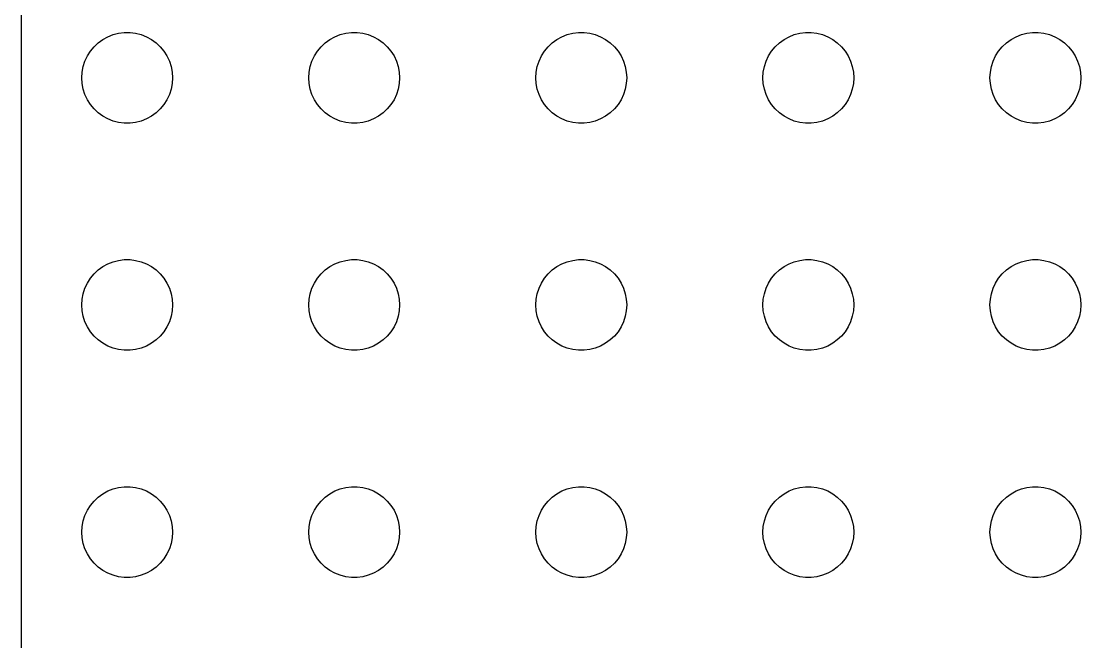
# Model space of a CAD drawing. Header units: metres. Extents: x 0 to 300, y 1 to 299.
# Drawn here: x 0.5 to 70.5, y 75.3 to 116.2 of the extents above; entities that cross this region are included whole.
import ezdxf

# ---------------------------------------------------------------- set-up
doc = ezdxf.new("R2010")
doc.units = ezdxf.units.M

msp = doc.modelspace()

# ---------------------------------------------------------------- linework, layer by layer
for p, q in [((0.5, 294.5), (0.5, 5.5)), ((5.31308, 114.554), (5.58772, 114.812)), ((5.58772, 114.812), (5.89252, 115.033)), ((5.89252, 115.033), (6.22266, 115.214)), ((6.22266, 115.214), (6.57294, 115.353)), ((6.57294, 115.353), (6.93785, 115.447)), ((6.93785, 115.447), (7.31161, 115.494)), ((7.31161, 115.494), (7.68837, 115.494)), ((7.68837, 115.494), (8.06213, 115.447)), ((8.06213, 115.447), (8.42705, 115.353)), ((8.42705, 115.353), (8.77733, 115.214)), ((8.77733, 115.214), (9.10747, 115.033)), ((9.10747, 115.033), (9.41226, 114.812)), ((9.41226, 114.812), (9.6869, 114.554)), ((20.3131, 114.554), (20.5877, 114.812)), ((20.5877, 114.812), (20.8925, 115.033)), ((20.8925, 115.033), (21.2227, 115.214)), ((21.2227, 115.214), (21.5729, 115.353)), ((21.5729, 115.353), (21.9379, 115.447)), ((21.9379, 115.447), (22.3116, 115.494)), ((22.3116, 115.494), (22.6884, 115.494)), ((22.6884, 115.494), (23.0621, 115.447)), ((23.0621, 115.447), (23.427, 115.353)), ((23.427, 115.353), (23.7773, 115.214)), ((23.7773, 115.214), (24.1075, 115.033)), ((24.1075, 115.033), (24.4123, 114.812)), ((24.4123, 114.812), (24.6869, 114.554)), ((35.3131, 114.554), (35.5877, 114.812)), ((35.5877, 114.812), (35.8925, 115.033)), ((35.8925, 115.033), (36.2227, 115.214)), ((36.2227, 115.214), (36.5729, 115.353)), ((36.5729, 115.353), (36.9379, 115.447)), ((36.9379, 115.447), (37.3116, 115.494)), ((37.3116, 115.494), (37.6884, 115.494)), ((37.6884, 115.494), (38.0621, 115.447)), ((38.0621, 115.447), (38.427, 115.353)), ((38.427, 115.353), (38.7773, 115.214)), ((38.7773, 115.214), (39.1075, 115.033)), ((39.1075, 115.033), (39.4123, 114.812)), ((39.4123, 114.812), (39.6869, 114.554)), ((50.3131, 114.554), (50.5877, 114.812)), ((50.5877, 114.812), (50.8925, 115.033)), ((50.8925, 115.033), (51.2227, 115.214)), ((51.2227, 115.214), (51.5729, 115.353)), ((51.5729, 115.353), (51.9379, 115.447)), ((51.9379, 115.447), (52.3116, 115.494)), ((52.3116, 115.494), (52.6884, 115.494)), ((52.6884, 115.494), (53.0621, 115.447)), ((53.0621, 115.447), (53.427, 115.353)), ((53.427, 115.353), (53.7773, 115.214)), ((53.7773, 115.214), (54.1075, 115.033)), ((54.1075, 115.033), (54.4123, 114.812)), ((54.4123, 114.812), (54.6869, 114.554)), ((65.3131, 114.554), (65.5877, 114.812)), ((65.5877, 114.812), (65.8925, 115.033)), ((65.8925, 115.033), (66.2227, 115.214)), ((66.2227, 115.214), (66.573, 115.353)), ((66.573, 115.353), (66.9379, 115.447)), ((66.9379, 115.447), (67.3116, 115.494)), ((67.3116, 115.494), (67.6884, 115.494)), ((67.6884, 115.494), (68.0621, 115.447)), ((68.0621, 115.447), (68.427, 115.353)), ((68.427, 115.353), (68.7773, 115.214)), ((68.7773, 115.214), (69.1075, 115.033)), ((69.1075, 115.033), (69.4123, 114.812)), ((69.4123, 114.812), (69.6869, 114.554)), ((4.87108, 113.945), (5.07294, 114.263)), ((5.07294, 114.263), (5.31308, 114.554)), ((9.6869, 114.554), (9.92705, 114.263)), ((9.92705, 114.263), (10.1289, 113.945)), ((19.8711, 113.945), (20.0729, 114.263)), ((20.0729, 114.263), (20.3131, 114.554)), ((24.6869, 114.554), (24.927, 114.263)), ((24.927, 114.263), (25.1289, 113.945)), ((34.8711, 113.945), (35.0729, 114.263)), ((35.0729, 114.263), (35.3131, 114.554)), ((39.6869, 114.554), (39.927, 114.263)), ((39.927, 114.263), (40.1289, 113.945)), ((49.8711, 113.945), (50.0729, 114.263)), ((50.0729, 114.263), (50.3131, 114.554)), ((54.6869, 114.554), (54.927, 114.263)), ((54.927, 114.263), (55.1289, 113.945)), ((64.8711, 113.945), (65.073, 114.263)), ((65.073, 114.263), (65.3131, 114.554)), ((69.6869, 114.554), (69.927, 114.263)), ((69.927, 114.263), (70.1289, 113.945)), ((4.59424, 113.246), (4.71066, 113.604)), ((4.71066, 113.604), (4.87108, 113.945)), ((10.1289, 113.945), (10.2893, 113.604)), ((10.2893, 113.604), (10.4057, 113.246)), ((19.5942, 113.246), (19.7107, 113.604)), ((19.7107, 113.604), (19.8711, 113.945)), ((25.1289, 113.945), (25.2893, 113.604)), ((25.2893, 113.604), (25.4057, 113.246)), ((34.5942, 113.246), (34.7107, 113.604)), ((34.7107, 113.604), (34.8711, 113.945)), ((40.1289, 113.945), (40.2893, 113.604)), ((40.2893, 113.604), (40.4057, 113.246)), ((49.5942, 113.246), (49.7107, 113.604)), ((49.7107, 113.604), (49.8711, 113.945)), ((55.1289, 113.945), (55.2893, 113.604)), ((55.2893, 113.604), (55.4057, 113.246)), ((64.5943, 113.246), (64.7107, 113.604)), ((64.7107, 113.604), (64.8711, 113.945)), ((70.1289, 113.945), (70.2893, 113.604)), ((70.2893, 113.604), (70.4057, 113.246)), ((4.5, 112.5), (4.52365, 112.876)), ((4.52365, 112.876), (4.59424, 113.246)), ((10.4057, 113.246), (10.4763, 112.876)), ((10.4763, 112.876), (10.5, 112.5)), ((19.5, 112.5), (19.5237, 112.876)), ((19.5237, 112.876), (19.5942, 113.246)), ((25.4057, 113.246), (25.4763, 112.876)), ((25.4763, 112.876), (25.5, 112.5)), ((34.5, 112.5), (34.5237, 112.876)), ((34.5237, 112.876), (34.5942, 113.246)), ((40.4057, 113.246), (40.4763, 112.876)), ((40.4763, 112.876), (40.5, 112.5)), ((49.5, 112.5), (49.5237, 112.876)), ((49.5237, 112.876), (49.5942, 113.246)), ((55.4057, 113.246), (55.4763, 112.876)), ((55.4763, 112.876), (55.5, 112.5)), ((64.5, 112.5), (64.5237, 112.876)), ((64.5237, 112.876), (64.5943, 113.246)), ((70.4057, 113.246), (70.4763, 112.876)), ((70.4763, 112.876), (70.5, 112.5)), ((4.52365, 112.124), (4.5, 112.5)), ((4.59424, 111.754), (4.52365, 112.124)), ((10.4763, 112.124), (10.4057, 111.754)), ((10.5, 112.5), (10.4763, 112.124)), ((19.5237, 112.124), (19.5, 112.5)), ((19.5942, 111.754), (19.5237, 112.124)), ((25.4763, 112.124), (25.4057, 111.754)), ((25.5, 112.5), (25.4763, 112.124)), ((34.5237, 112.124), (34.5, 112.5)), ((34.5942, 111.754), (34.5237, 112.124)), ((40.4763, 112.124), (40.4057, 111.754)), ((40.5, 112.5), (40.4763, 112.124)), ((49.5237, 112.124), (49.5, 112.5)), ((49.5942, 111.754), (49.5237, 112.124)), ((55.4763, 112.124), (55.4057, 111.754)), ((55.5, 112.5), (55.4763, 112.124)), ((64.5237, 112.124), (64.5, 112.5)), ((64.5943, 111.754), (64.5237, 112.124)), ((70.4763, 112.124), (70.4057, 111.754)), ((70.5, 112.5), (70.4763, 112.124)), ((4.71066, 111.396), (4.59424, 111.754)), ((4.87108, 111.055), (4.71066, 111.396)), ((10.2893, 111.396), (10.1289, 111.055)), ((10.4057, 111.754), (10.2893, 111.396)), ((19.7107, 111.396), (19.5942, 111.754)), ((19.8711, 111.055), (19.7107, 111.396)), ((25.2893, 111.396), (25.1289, 111.055)), ((25.4057, 111.754), (25.2893, 111.396)), ((34.7107, 111.396), (34.5942, 111.754)), ((34.8711, 111.055), (34.7107, 111.396)), ((40.2893, 111.396), (40.1289, 111.055)), ((40.4057, 111.754), (40.2893, 111.396)), ((49.7107, 111.396), (49.5942, 111.754)), ((49.8711, 111.055), (49.7107, 111.396)), ((55.2893, 111.396), (55.1289, 111.055)), ((55.4057, 111.754), (55.2893, 111.396)), ((64.7107, 111.396), (64.5943, 111.754)), ((64.8711, 111.055), (64.7107, 111.396)), ((70.2893, 111.396), (70.1289, 111.055)), ((70.4057, 111.754), (70.2893, 111.396)), ((5.07294, 110.737), (4.87108, 111.055)), ((5.31308, 110.446), (5.07294, 110.737)), ((9.92705, 110.737), (9.6869, 110.446)), ((10.1289, 111.055), (9.92705, 110.737)), ((20.0729, 110.737), (19.8711, 111.055)), ((20.3131, 110.446), (20.0729, 110.737)), ((24.927, 110.737), (24.6869, 110.446)), ((25.1289, 111.055), (24.927, 110.737)), ((35.0729, 110.737), (34.8711, 111.055)), ((35.3131, 110.446), (35.0729, 110.737)), ((39.927, 110.737), (39.6869, 110.446)), ((40.1289, 111.055), (39.927, 110.737)), ((50.0729, 110.737), (49.8711, 111.055)), ((50.3131, 110.446), (50.0729, 110.737)), ((54.927, 110.737), (54.6869, 110.446)), ((55.1289, 111.055), (54.927, 110.737)), ((65.073, 110.737), (64.8711, 111.055)), ((65.3131, 110.446), (65.073, 110.737)), ((69.927, 110.737), (69.6869, 110.446)), ((70.1289, 111.055), (69.927, 110.737)), ((5.58772, 110.188), (5.31308, 110.446)), ((5.89252, 109.967), (5.58772, 110.188)), ((6.22266, 109.786), (5.89252, 109.967)), ((9.10747, 109.967), (8.77733, 109.786)), ((9.41226, 110.188), (9.10747, 109.967)), ((9.6869, 110.446), (9.41226, 110.188)), ((20.5877, 110.188), (20.3131, 110.446)), ((20.8925, 109.967), (20.5877, 110.188)), ((21.2227, 109.786), (20.8925, 109.967)), ((24.1075, 109.967), (23.7773, 109.786)), ((24.4123, 110.188), (24.1075, 109.967)), ((24.6869, 110.446), (24.4123, 110.188)), ((35.5877, 110.188), (35.3131, 110.446)), ((35.8925, 109.967), (35.5877, 110.188)), ((36.2227, 109.786), (35.8925, 109.967)), ((39.1075, 109.967), (38.7773, 109.786)), ((39.4123, 110.188), (39.1075, 109.967)), ((39.6869, 110.446), (39.4123, 110.188)), ((50.5877, 110.188), (50.3131, 110.446)), ((50.8925, 109.967), (50.5877, 110.188)), ((51.2227, 109.786), (50.8925, 109.967)), ((54.1075, 109.967), (53.7773, 109.786)), ((54.4123, 110.188), (54.1075, 109.967)), ((54.6869, 110.446), (54.4123, 110.188)), ((65.5877, 110.188), (65.3131, 110.446)), ((65.8925, 109.967), (65.5877, 110.188)), ((66.2227, 109.786), (65.8925, 109.967)), ((69.1075, 109.967), (68.7773, 109.786)), ((69.4123, 110.188), (69.1075, 109.967)), ((69.6869, 110.446), (69.4123, 110.188)), ((6.57294, 109.647), (6.22266, 109.786)), ((6.93785, 109.553), (6.57294, 109.647)), ((7.31161, 109.506), (6.93785, 109.553)), ((7.68837, 109.506), (7.31161, 109.506)), ((8.06213, 109.553), (7.68837, 109.506)), ((8.42705, 109.647), (8.06213, 109.553)), ((8.77733, 109.786), (8.42705, 109.647)), ((21.5729, 109.647), (21.2227, 109.786)), ((21.9379, 109.553), (21.5729, 109.647)), ((22.3116, 109.506), (21.9379, 109.553)), ((22.6884, 109.506), (22.3116, 109.506)), ((23.0621, 109.553), (22.6884, 109.506)), ((23.427, 109.647), (23.0621, 109.553)), ((23.7773, 109.786), (23.427, 109.647)), ((36.5729, 109.647), (36.2227, 109.786)), ((36.9379, 109.553), (36.5729, 109.647)), ((37.3116, 109.506), (36.9379, 109.553)), ((37.6884, 109.506), (37.3116, 109.506)), ((38.0621, 109.553), (37.6884, 109.506)), ((38.427, 109.647), (38.0621, 109.553)), ((38.7773, 109.786), (38.427, 109.647)), ((51.5729, 109.647), (51.2227, 109.786)), ((51.9379, 109.553), (51.5729, 109.647)), ((52.3116, 109.506), (51.9379, 109.553)), ((52.6884, 109.506), (52.3116, 109.506)), ((53.0621, 109.553), (52.6884, 109.506)), ((53.427, 109.647), (53.0621, 109.553)), ((53.7773, 109.786), (53.427, 109.647)), ((66.573, 109.647), (66.2227, 109.786)), ((66.9379, 109.553), (66.573, 109.647)), ((67.3116, 109.506), (66.9379, 109.553)), ((67.6884, 109.506), (67.3116, 109.506)), ((68.0621, 109.553), (67.6884, 109.506)), ((68.427, 109.647), (68.0621, 109.553)), ((68.7773, 109.786), (68.427, 109.647)), ((5.89252, 100.033), (6.22266, 100.214)), ((6.22266, 100.214), (6.57294, 100.353)), ((6.57294, 100.353), (6.93785, 100.447)), ((6.93785, 100.447), (7.31161, 100.494)), ((7.31161, 100.494), (7.68837, 100.494)), ((7.68837, 100.494), (8.06213, 100.447)), ((8.06213, 100.447), (8.42705, 100.353)), ((8.42705, 100.353), (8.77733, 100.214)), ((8.77733, 100.214), (9.10747, 100.033)), ((20.8925, 100.033), (21.2227, 100.214)), ((21.2227, 100.214), (21.5729, 100.353)), ((21.5729, 100.353), (21.9379, 100.447)), ((21.9379, 100.447), (22.3116, 100.494)), ((22.3116, 100.494), (22.6884, 100.494)), ((22.6884, 100.494), (23.0621, 100.447)), ((23.0621, 100.447), (23.427, 100.353)), ((23.427, 100.353), (23.7773, 100.214)), ((23.7773, 100.214), (24.1075, 100.033)), ((35.8925, 100.033), (36.2227, 100.214)), ((36.2227, 100.214), (36.5729, 100.353)), ((36.5729, 100.353), (36.9379, 100.447)), ((36.9379, 100.447), (37.3116, 100.494)), ((37.3116, 100.494), (37.6884, 100.494)), ((37.6884, 100.494), (38.0621, 100.447)), ((38.0621, 100.447), (38.427, 100.353)), ((38.427, 100.353), (38.7773, 100.214)), ((38.7773, 100.214), (39.1075, 100.033)), ((50.8925, 100.033), (51.2227, 100.214)), ((51.2227, 100.214), (51.5729, 100.353)), ((51.5729, 100.353), (51.9379, 100.447)), ((51.9379, 100.447), (52.3116, 100.494)), ((52.3116, 100.494), (52.6884, 100.494)), ((52.6884, 100.494), (53.0621, 100.447)), ((53.0621, 100.447), (53.427, 100.353)), ((53.427, 100.353), (53.7773, 100.214)), ((53.7773, 100.214), (54.1075, 100.033)), ((65.8925, 100.033), (66.2227, 100.214)), ((66.2227, 100.214), (66.573, 100.353)), ((66.573, 100.353), (66.9379, 100.447)), ((66.9379, 100.447), (67.3116, 100.494)), ((67.3116, 100.494), (67.6884, 100.494)), ((67.6884, 100.494), (68.0621, 100.447)), ((68.0621, 100.447), (68.427, 100.353)), ((68.427, 100.353), (68.7773, 100.214)), ((68.7773, 100.214), (69.1075, 100.033)), ((5.07294, 99.2634), (5.31308, 99.5536)), ((5.31308, 99.5536), (5.58772, 99.8115)), ((5.58772, 99.8115), (5.89252, 100.033)), ((9.10747, 100.033), (9.41226, 99.8115)), ((9.41226, 99.8115), (9.6869, 99.5536)), ((9.6869, 99.5536), (9.92705, 99.2634)), ((20.0729, 99.2634), (20.3131, 99.5536)), ((20.3131, 99.5536), (20.5877, 99.8115)), ((20.5877, 99.8115), (20.8925, 100.033)), ((24.1075, 100.033), (24.4123, 99.8115)), ((24.4123, 99.8115), (24.6869, 99.5536)), ((24.6869, 99.5536), (24.927, 99.2634)), ((35.0729, 99.2634), (35.3131, 99.5536)), ((35.3131, 99.5536), (35.5877, 99.8115)), ((35.5877, 99.8115), (35.8925, 100.033)), ((39.1075, 100.033), (39.4123, 99.8115)), ((39.4123, 99.8115), (39.6869, 99.5536)), ((39.6869, 99.5536), (39.927, 99.2634)), ((50.0729, 99.2634), (50.3131, 99.5536)), ((50.3131, 99.5536), (50.5877, 99.8115)), ((50.5877, 99.8115), (50.8925, 100.033)), ((54.1075, 100.033), (54.4123, 99.8115)), ((54.4123, 99.8115), (54.6869, 99.5536)), ((54.6869, 99.5536), (54.927, 99.2634)), ((65.073, 99.2634), (65.3131, 99.5536)), ((65.3131, 99.5536), (65.5877, 99.8115)), ((65.5877, 99.8115), (65.8925, 100.033)), ((69.1075, 100.033), (69.4123, 99.8115)), ((69.4123, 99.8115), (69.6869, 99.5536)), ((69.6869, 99.5536), (69.927, 99.2634)), ((4.71066, 98.6044), (4.87108, 98.9453)), ((4.87108, 98.9453), (5.07294, 99.2634)), ((9.92705, 99.2634), (10.1289, 98.9453)), ((10.1289, 98.9453), (10.2893, 98.6044)), ((19.7107, 98.6044), (19.8711, 98.9453)), ((19.8711, 98.9453), (20.0729, 99.2634)), ((24.927, 99.2634), (25.1289, 98.9453)), ((25.1289, 98.9453), (25.2893, 98.6044)), ((34.7107, 98.6044), (34.8711, 98.9453)), ((34.8711, 98.9453), (35.0729, 99.2634)), ((39.927, 99.2634), (40.1289, 98.9453)), ((40.1289, 98.9453), (40.2893, 98.6044)), ((49.7107, 98.6044), (49.8711, 98.9453)), ((49.8711, 98.9453), (50.0729, 99.2634)), ((54.927, 99.2634), (55.1289, 98.9453)), ((55.1289, 98.9453), (55.2893, 98.6044)), ((64.7107, 98.6044), (64.8711, 98.9453)), ((64.8711, 98.9453), (65.073, 99.2634)), ((69.927, 99.2634), (70.1289, 98.9453)), ((70.1289, 98.9453), (70.2893, 98.6044)), ((4.52365, 97.876), (4.59424, 98.2461)), ((4.59424, 98.2461), (4.71066, 98.6044)), ((10.2893, 98.6044), (10.4057, 98.2461)), ((10.4057, 98.2461), (10.4763, 97.876)), ((19.5237, 97.876), (19.5942, 98.2461)), ((19.5942, 98.2461), (19.7107, 98.6044)), ((25.2893, 98.6044), (25.4057, 98.2461)), ((25.4057, 98.2461), (25.4763, 97.876)), ((34.5237, 97.876), (34.5942, 98.2461)), ((34.5942, 98.2461), (34.7107, 98.6044)), ((40.2893, 98.6044), (40.4057, 98.2461)), ((40.4057, 98.2461), (40.4763, 97.876)), ((49.5237, 97.876), (49.5942, 98.2461)), ((49.5942, 98.2461), (49.7107, 98.6044)), ((55.2893, 98.6044), (55.4057, 98.2461)), ((55.4057, 98.2461), (55.4763, 97.876)), ((64.5237, 97.876), (64.5943, 98.2461)), ((64.5943, 98.2461), (64.7107, 98.6044)), ((70.2893, 98.6044), (70.4057, 98.2461)), ((70.4057, 98.2461), (70.4763, 97.876)), ((4.5, 97.5), (4.52365, 97.876)), ((4.52365, 97.124), (4.5, 97.5)), ((10.4763, 97.876), (10.5, 97.5)), ((10.5, 97.5), (10.4763, 97.124)), ((19.5, 97.5), (19.5237, 97.876)), ((19.5237, 97.124), (19.5, 97.5)), ((25.4763, 97.876), (25.5, 97.5)), ((25.5, 97.5), (25.4763, 97.124)), ((34.5, 97.5), (34.5237, 97.876)), ((34.5237, 97.124), (34.5, 97.5)), ((40.4763, 97.876), (40.5, 97.5)), ((40.5, 97.5), (40.4763, 97.124)), ((49.5, 97.5), (49.5237, 97.876)), ((49.5237, 97.124), (49.5, 97.5)), ((55.4763, 97.876), (55.5, 97.5)), ((55.5, 97.5), (55.4763, 97.124)), ((64.5, 97.5), (64.5237, 97.876)), ((64.5237, 97.124), (64.5, 97.5)), ((70.4763, 97.876), (70.5, 97.5)), ((70.5, 97.5), (70.4763, 97.124)), ((4.59424, 96.7539), (4.52365, 97.124)), ((4.71066, 96.3956), (4.59424, 96.7539)), ((10.4057, 96.7539), (10.2893, 96.3956)), ((10.4763, 97.124), (10.4057, 96.7539)), ((19.5942, 96.7539), (19.5237, 97.124)), ((19.7107, 96.3956), (19.5942, 96.7539)), ((25.4057, 96.7539), (25.2893, 96.3956)), ((25.4763, 97.124), (25.4057, 96.7539)), ((34.5942, 96.7539), (34.5237, 97.124)), ((34.7107, 96.3956), (34.5942, 96.7539)), ((40.4057, 96.7539), (40.2893, 96.3956)), ((40.4763, 97.124), (40.4057, 96.7539)), ((49.5942, 96.7539), (49.5237, 97.124)), ((49.7107, 96.3956), (49.5942, 96.7539)), ((55.4057, 96.7539), (55.2893, 96.3956)), ((55.4763, 97.124), (55.4057, 96.7539)), ((64.5943, 96.7539), (64.5237, 97.124)), ((64.7107, 96.3956), (64.5943, 96.7539)), ((70.4057, 96.7539), (70.2893, 96.3956)), ((70.4763, 97.124), (70.4057, 96.7539)), ((4.87108, 96.0547), (4.71066, 96.3956)), ((5.07294, 95.7366), (4.87108, 96.0547)), ((10.1289, 96.0547), (9.92705, 95.7366)), ((10.2893, 96.3956), (10.1289, 96.0547)), ((19.8711, 96.0547), (19.7107, 96.3956)), ((20.0729, 95.7366), (19.8711, 96.0547)), ((25.1289, 96.0547), (24.927, 95.7366)), ((25.2893, 96.3956), (25.1289, 96.0547)), ((34.8711, 96.0547), (34.7107, 96.3956)), ((35.0729, 95.7366), (34.8711, 96.0547)), ((40.1289, 96.0547), (39.927, 95.7366)), ((40.2893, 96.3956), (40.1289, 96.0547)), ((49.8711, 96.0547), (49.7107, 96.3956)), ((50.0729, 95.7366), (49.8711, 96.0547)), ((55.1289, 96.0547), (54.927, 95.7366)), ((55.2893, 96.3956), (55.1289, 96.0547)), ((64.8711, 96.0547), (64.7107, 96.3956)), ((65.073, 95.7366), (64.8711, 96.0547)), ((70.1289, 96.0547), (69.927, 95.7366)), ((70.2893, 96.3956), (70.1289, 96.0547)), ((5.31308, 95.4464), (5.07294, 95.7366)), ((5.58772, 95.1885), (5.31308, 95.4464)), ((9.6869, 95.4464), (9.41226, 95.1885)), ((9.92705, 95.7366), (9.6869, 95.4464)), ((20.3131, 95.4464), (20.0729, 95.7366)), ((20.5877, 95.1885), (20.3131, 95.4464)), ((24.6869, 95.4464), (24.4123, 95.1885)), ((24.927, 95.7366), (24.6869, 95.4464)), ((35.3131, 95.4464), (35.0729, 95.7366)), ((35.5877, 95.1885), (35.3131, 95.4464)), ((39.6869, 95.4464), (39.4123, 95.1885)), ((39.927, 95.7366), (39.6869, 95.4464)), ((50.3131, 95.4464), (50.0729, 95.7366)), ((50.5877, 95.1885), (50.3131, 95.4464)), ((54.6869, 95.4464), (54.4123, 95.1885)), ((54.927, 95.7366), (54.6869, 95.4464)), ((65.3131, 95.4464), (65.073, 95.7366)), ((65.5877, 95.1885), (65.3131, 95.4464)), ((69.6869, 95.4464), (69.4123, 95.1885)), ((69.927, 95.7366), (69.6869, 95.4464)), ((5.89252, 94.967), (5.58772, 95.1885)), ((6.22266, 94.7855), (5.89252, 94.967)), ((6.57294, 94.6468), (6.22266, 94.7855)), ((6.93785, 94.5531), (6.57294, 94.6468)), ((7.31161, 94.5059), (6.93785, 94.5531)), ((7.68837, 94.5059), (7.31161, 94.5059)), ((8.06213, 94.5531), (7.68837, 94.5059)), ((8.42705, 94.6468), (8.06213, 94.5531)), ((8.77733, 94.7855), (8.42705, 94.6468)), ((9.10747, 94.967), (8.77733, 94.7855)), ((9.41226, 95.1885), (9.10747, 94.967)), ((20.8925, 94.967), (20.5877, 95.1885)), ((21.2227, 94.7855), (20.8925, 94.967)), ((21.5729, 94.6468), (21.2227, 94.7855)), ((21.9379, 94.5531), (21.5729, 94.6468)), ((22.3116, 94.5059), (21.9379, 94.5531)), ((22.6884, 94.5059), (22.3116, 94.5059)), ((23.0621, 94.5531), (22.6884, 94.5059)), ((23.427, 94.6468), (23.0621, 94.5531)), ((23.7773, 94.7855), (23.427, 94.6468)), ((24.1075, 94.967), (23.7773, 94.7855)), ((24.4123, 95.1885), (24.1075, 94.967)), ((35.8925, 94.967), (35.5877, 95.1885)), ((36.2227, 94.7855), (35.8925, 94.967)), ((36.5729, 94.6468), (36.2227, 94.7855)), ((36.9379, 94.5531), (36.5729, 94.6468)), ((37.3116, 94.5059), (36.9379, 94.5531)), ((37.6884, 94.5059), (37.3116, 94.5059)), ((38.0621, 94.5531), (37.6884, 94.5059)), ((38.427, 94.6468), (38.0621, 94.5531)), ((38.7773, 94.7855), (38.427, 94.6468)), ((39.1075, 94.967), (38.7773, 94.7855)), ((39.4123, 95.1885), (39.1075, 94.967)), ((50.8925, 94.967), (50.5877, 95.1885)), ((51.2227, 94.7855), (50.8925, 94.967)), ((51.5729, 94.6468), (51.2227, 94.7855)), ((51.9379, 94.5531), (51.5729, 94.6468)), ((52.3116, 94.5059), (51.9379, 94.5531)), ((52.6884, 94.5059), (52.3116, 94.5059)), ((53.0621, 94.5531), (52.6884, 94.5059)), ((53.427, 94.6468), (53.0621, 94.5531)), ((53.7773, 94.7855), (53.427, 94.6468)), ((54.1075, 94.967), (53.7773, 94.7855)), ((54.4123, 95.1885), (54.1075, 94.967)), ((65.8925, 94.967), (65.5877, 95.1885)), ((66.2227, 94.7855), (65.8925, 94.967)), ((66.573, 94.6468), (66.2227, 94.7855)), ((66.9379, 94.5531), (66.573, 94.6468)), ((67.3116, 94.5059), (66.9379, 94.5531)), ((67.6884, 94.5059), (67.3116, 94.5059)), ((68.0621, 94.5531), (67.6884, 94.5059)), ((68.427, 94.6468), (68.0621, 94.5531)), ((68.7773, 94.7855), (68.427, 94.6468)), ((69.1075, 94.967), (68.7773, 94.7855)), ((69.4123, 95.1885), (69.1075, 94.967)), ((6.57294, 85.3532), (6.93785, 85.4469)), ((6.93785, 85.4469), (7.31161, 85.4941)), ((7.31161, 85.4941), (7.68837, 85.4941)), ((7.68837, 85.4941), (8.06213, 85.4469)), ((8.06213, 85.4469), (8.42705, 85.3532)), ((21.5729, 85.3532), (21.9379, 85.4469)), ((21.9379, 85.4469), (22.3116, 85.4941)), ((22.3116, 85.4941), (22.6884, 85.4941)), ((22.6884, 85.4941), (23.0621, 85.4469)), ((23.0621, 85.4469), (23.427, 85.3532)), ((36.5729, 85.3532), (36.9379, 85.4469)), ((36.9379, 85.4469), (37.3116, 85.4941)), ((37.3116, 85.4941), (37.6884, 85.4941)), ((37.6884, 85.4941), (38.0621, 85.4469)), ((38.0621, 85.4469), (38.427, 85.3532)), ((51.5729, 85.3532), (51.9379, 85.4469)), ((51.9379, 85.4469), (52.3116, 85.4941)), ((52.3116, 85.4941), (52.6884, 85.4941)), ((52.6884, 85.4941), (53.0621, 85.4469)), ((53.0621, 85.4469), (53.427, 85.3532)), ((66.573, 85.3532), (66.9379, 85.4469)), ((66.9379, 85.4469), (67.3116, 85.4941)), ((67.3116, 85.4941), (67.6884, 85.4941)), ((67.6884, 85.4941), (68.0621, 85.4469)), ((68.0621, 85.4469), (68.427, 85.3532)), ((5.31308, 84.5536), (5.58772, 84.8115)), ((5.58772, 84.8115), (5.89252, 85.033)), ((5.89252, 85.033), (6.22266, 85.2145)), ((6.22266, 85.2145), (6.57294, 85.3532)), ((8.42705, 85.3532), (8.77733, 85.2145)), ((8.77733, 85.2145), (9.10747, 85.033)), ((9.10747, 85.033), (9.41226, 84.8115)), ((9.41226, 84.8115), (9.6869, 84.5536)), ((20.3131, 84.5536), (20.5877, 84.8115)), ((20.5877, 84.8115), (20.8925, 85.033)), ((20.8925, 85.033), (21.2227, 85.2145)), ((21.2227, 85.2145), (21.5729, 85.3532)), ((23.427, 85.3532), (23.7773, 85.2145)), ((23.7773, 85.2145), (24.1075, 85.033)), ((24.1075, 85.033), (24.4123, 84.8115)), ((24.4123, 84.8115), (24.6869, 84.5536)), ((35.3131, 84.5536), (35.5877, 84.8115)), ((35.5877, 84.8115), (35.8925, 85.033)), ((35.8925, 85.033), (36.2227, 85.2145)), ((36.2227, 85.2145), (36.5729, 85.3532)), ((38.427, 85.3532), (38.7773, 85.2145)), ((38.7773, 85.2145), (39.1075, 85.033)), ((39.1075, 85.033), (39.4123, 84.8115)), ((39.4123, 84.8115), (39.6869, 84.5536)), ((50.3131, 84.5536), (50.5877, 84.8115)), ((50.5877, 84.8115), (50.8925, 85.033)), ((50.8925, 85.033), (51.2227, 85.2145)), ((51.2227, 85.2145), (51.5729, 85.3532)), ((53.427, 85.3532), (53.7773, 85.2145)), ((53.7773, 85.2145), (54.1075, 85.033)), ((54.1075, 85.033), (54.4123, 84.8115)), ((54.4123, 84.8115), (54.6869, 84.5536)), ((65.3131, 84.5536), (65.5877, 84.8115)), ((65.5877, 84.8115), (65.8925, 85.033)), ((65.8925, 85.033), (66.2227, 85.2145)), ((66.2227, 85.2145), (66.573, 85.3532)), ((68.427, 85.3532), (68.7773, 85.2145)), ((68.7773, 85.2145), (69.1075, 85.033)), ((69.1075, 85.033), (69.4123, 84.8115)), ((69.4123, 84.8115), (69.6869, 84.5536)), ((4.87108, 83.9453), (5.07294, 84.2634)), ((5.07294, 84.2634), (5.31308, 84.5536)), ((9.6869, 84.5536), (9.92705, 84.2634)), ((9.92705, 84.2634), (10.1289, 83.9453)), ((19.8711, 83.9453), (20.0729, 84.2634)), ((20.0729, 84.2634), (20.3131, 84.5536)), ((24.6869, 84.5536), (24.927, 84.2634)), ((24.927, 84.2634), (25.1289, 83.9453)), ((34.8711, 83.9453), (35.0729, 84.2634)), ((35.0729, 84.2634), (35.3131, 84.5536)), ((39.6869, 84.5536), (39.927, 84.2634)), ((39.927, 84.2634), (40.1289, 83.9453)), ((49.8711, 83.9453), (50.0729, 84.2634)), ((50.0729, 84.2634), (50.3131, 84.5536)), ((54.6869, 84.5536), (54.927, 84.2634)), ((54.927, 84.2634), (55.1289, 83.9453)), ((64.8711, 83.9453), (65.073, 84.2634)), ((65.073, 84.2634), (65.3131, 84.5536)), ((69.6869, 84.5536), (69.927, 84.2634)), ((69.927, 84.2634), (70.1289, 83.9453)), ((4.59424, 83.2461), (4.71066, 83.6044)), ((4.71066, 83.6044), (4.87108, 83.9453)), ((10.1289, 83.9453), (10.2893, 83.6044)), ((10.2893, 83.6044), (10.4057, 83.2461)), ((19.5942, 83.2461), (19.7107, 83.6044)), ((19.7107, 83.6044), (19.8711, 83.9453)), ((25.1289, 83.9453), (25.2893, 83.6044)), ((25.2893, 83.6044), (25.4057, 83.2461)), ((34.5942, 83.2461), (34.7107, 83.6044)), ((34.7107, 83.6044), (34.8711, 83.9453)), ((40.1289, 83.9453), (40.2893, 83.6044)), ((40.2893, 83.6044), (40.4057, 83.2461)), ((49.5942, 83.2461), (49.7107, 83.6044)), ((49.7107, 83.6044), (49.8711, 83.9453)), ((55.1289, 83.9453), (55.2893, 83.6044)), ((55.2893, 83.6044), (55.4057, 83.2461)), ((64.5943, 83.2461), (64.7107, 83.6044)), ((64.7107, 83.6044), (64.8711, 83.9453)), ((70.1289, 83.9453), (70.2893, 83.6044)), ((70.2893, 83.6044), (70.4057, 83.2461)), ((4.5, 82.5), (4.52365, 82.876)), ((4.52365, 82.876), (4.59424, 83.2461)), ((10.4057, 83.2461), (10.4763, 82.876)), ((10.4763, 82.876), (10.5, 82.5)), ((19.5, 82.5), (19.5237, 82.876)), ((19.5237, 82.876), (19.5942, 83.2461)), ((25.4057, 83.2461), (25.4763, 82.876)), ((25.4763, 82.876), (25.5, 82.5)), ((34.5, 82.5), (34.5237, 82.876)), ((34.5237, 82.876), (34.5942, 83.2461)), ((40.4057, 83.2461), (40.4763, 82.876)), ((40.4763, 82.876), (40.5, 82.5)), ((49.5, 82.5), (49.5237, 82.876)), ((49.5237, 82.876), (49.5942, 83.2461)), ((55.4057, 83.2461), (55.4763, 82.876)), ((55.4763, 82.876), (55.5, 82.5)), ((64.5, 82.5), (64.5237, 82.876)), ((64.5237, 82.876), (64.5943, 83.2461)), ((70.4057, 83.2461), (70.4763, 82.876)), ((70.4763, 82.876), (70.5, 82.5)), ((4.52365, 82.124), (4.5, 82.5)), ((4.59424, 81.7539), (4.52365, 82.124)), ((10.4763, 82.124), (10.4057, 81.7539)), ((10.5, 82.5), (10.4763, 82.124)), ((19.5237, 82.124), (19.5, 82.5)), ((19.5942, 81.7539), (19.5237, 82.124)), ((25.4763, 82.124), (25.4057, 81.7539)), ((25.5, 82.5), (25.4763, 82.124)), ((34.5237, 82.124), (34.5, 82.5)), ((34.5942, 81.7539), (34.5237, 82.124)), ((40.4763, 82.124), (40.4057, 81.7539)), ((40.5, 82.5), (40.4763, 82.124)), ((49.5237, 82.124), (49.5, 82.5)), ((49.5942, 81.7539), (49.5237, 82.124)), ((55.4763, 82.124), (55.4057, 81.7539)), ((55.5, 82.5), (55.4763, 82.124)), ((64.5237, 82.124), (64.5, 82.5)), ((64.5943, 81.7539), (64.5237, 82.124)), ((70.4763, 82.124), (70.4057, 81.7539)), ((70.5, 82.5), (70.4763, 82.124)), ((4.71066, 81.3956), (4.59424, 81.7539)), ((4.87108, 81.0547), (4.71066, 81.3956)), ((10.2893, 81.3956), (10.1289, 81.0547)), ((10.4057, 81.7539), (10.2893, 81.3956)), ((19.7107, 81.3956), (19.5942, 81.7539)), ((19.8711, 81.0547), (19.7107, 81.3956)), ((25.2893, 81.3956), (25.1289, 81.0547)), ((25.4057, 81.7539), (25.2893, 81.3956)), ((34.7107, 81.3956), (34.5942, 81.7539)), ((34.8711, 81.0547), (34.7107, 81.3956)), ((40.2893, 81.3956), (40.1289, 81.0547)), ((40.4057, 81.7539), (40.2893, 81.3956)), ((49.7107, 81.3956), (49.5942, 81.7539)), ((49.8711, 81.0547), (49.7107, 81.3956)), ((55.2893, 81.3956), (55.1289, 81.0547)), ((55.4057, 81.7539), (55.2893, 81.3956)), ((64.7107, 81.3956), (64.5943, 81.7539)), ((64.8711, 81.0547), (64.7107, 81.3956)), ((70.2893, 81.3956), (70.1289, 81.0547)), ((70.4057, 81.7539), (70.2893, 81.3956)), ((5.07294, 80.7366), (4.87108, 81.0547)), ((5.31308, 80.4464), (5.07294, 80.7366)), ((9.92705, 80.7366), (9.6869, 80.4464)), ((10.1289, 81.0547), (9.92705, 80.7366)), ((20.0729, 80.7366), (19.8711, 81.0547)), ((20.3131, 80.4464), (20.0729, 80.7366)), ((24.927, 80.7366), (24.6869, 80.4464)), ((25.1289, 81.0547), (24.927, 80.7366)), ((35.0729, 80.7366), (34.8711, 81.0547)), ((35.3131, 80.4464), (35.0729, 80.7366)), ((39.927, 80.7366), (39.6869, 80.4464)), ((40.1289, 81.0547), (39.927, 80.7366)), ((50.0729, 80.7366), (49.8711, 81.0547)), ((50.3131, 80.4464), (50.0729, 80.7366)), ((54.927, 80.7366), (54.6869, 80.4464)), ((55.1289, 81.0547), (54.927, 80.7366)), ((65.073, 80.7366), (64.8711, 81.0547)), ((65.3131, 80.4464), (65.073, 80.7366)), ((69.927, 80.7366), (69.6869, 80.4464)), ((70.1289, 81.0547), (69.927, 80.7366)), ((5.58772, 80.1885), (5.31308, 80.4464)), ((5.89252, 79.967), (5.58772, 80.1885)), ((6.22266, 79.7855), (5.89252, 79.967)), ((9.10747, 79.967), (8.77733, 79.7855)), ((9.41226, 80.1885), (9.10747, 79.967)), ((9.6869, 80.4464), (9.41226, 80.1885)), ((20.5877, 80.1885), (20.3131, 80.4464)), ((20.8925, 79.967), (20.5877, 80.1885)), ((21.2227, 79.7855), (20.8925, 79.967)), ((24.1075, 79.967), (23.7773, 79.7855)), ((24.4123, 80.1885), (24.1075, 79.967)), ((24.6869, 80.4464), (24.4123, 80.1885)), ((35.5877, 80.1885), (35.3131, 80.4464)), ((35.8925, 79.967), (35.5877, 80.1885)), ((36.2227, 79.7855), (35.8925, 79.967)), ((39.1075, 79.967), (38.7773, 79.7855)), ((39.4123, 80.1885), (39.1075, 79.967)), ((39.6869, 80.4464), (39.4123, 80.1885)), ((50.5877, 80.1885), (50.3131, 80.4464)), ((50.8925, 79.967), (50.5877, 80.1885)), ((51.2227, 79.7855), (50.8925, 79.967)), ((54.1075, 79.967), (53.7773, 79.7855)), ((54.4123, 80.1885), (54.1075, 79.967)), ((54.6869, 80.4464), (54.4123, 80.1885)), ((65.5877, 80.1885), (65.3131, 80.4464)), ((65.8925, 79.967), (65.5877, 80.1885)), ((66.2227, 79.7855), (65.8925, 79.967)), ((69.1075, 79.967), (68.7773, 79.7855)), ((69.4123, 80.1885), (69.1075, 79.967)), ((69.6869, 80.4464), (69.4123, 80.1885)), ((6.57294, 79.6468), (6.22266, 79.7855)), ((6.93785, 79.5531), (6.57294, 79.6468)), ((7.31161, 79.5059), (6.93785, 79.5531)), ((7.68837, 79.5059), (7.31161, 79.5059)), ((8.06213, 79.5531), (7.68837, 79.5059)), ((8.42705, 79.6468), (8.06213, 79.5531)), ((8.77733, 79.7855), (8.42705, 79.6468)), ((21.5729, 79.6468), (21.2227, 79.7855)), ((21.9379, 79.5531), (21.5729, 79.6468)), ((22.3116, 79.5059), (21.9379, 79.5531)), ((22.6884, 79.5059), (22.3116, 79.5059)), ((23.0621, 79.5531), (22.6884, 79.5059)), ((23.427, 79.6468), (23.0621, 79.5531)), ((23.7773, 79.7855), (23.427, 79.6468)), ((36.5729, 79.6468), (36.2227, 79.7855)), ((36.9379, 79.5531), (36.5729, 79.6468)), ((37.3116, 79.5059), (36.9379, 79.5531)), ((37.6884, 79.5059), (37.3116, 79.5059)), ((38.0621, 79.5531), (37.6884, 79.5059)), ((38.427, 79.6468), (38.0621, 79.5531)), ((38.7773, 79.7855), (38.427, 79.6468)), ((51.5729, 79.6468), (51.2227, 79.7855)), ((51.9379, 79.5531), (51.5729, 79.6468)), ((52.3116, 79.5059), (51.9379, 79.5531)), ((52.6884, 79.5059), (52.3116, 79.5059)), ((53.0621, 79.5531), (52.6884, 79.5059)), ((53.427, 79.6468), (53.0621, 79.5531)), ((53.7773, 79.7855), (53.427, 79.6468)), ((66.573, 79.6468), (66.2227, 79.7855)), ((66.9379, 79.5531), (66.573, 79.6468)), ((67.3116, 79.5059), (66.9379, 79.5531)), ((67.6884, 79.5059), (67.3116, 79.5059)), ((68.0621, 79.5531), (67.6884, 79.5059)), ((68.427, 79.6468), (68.0621, 79.5531)), ((68.7773, 79.7855), (68.427, 79.6468))]:
    msp.add_line(p, q)

doc.saveas('drawing.dxf')
